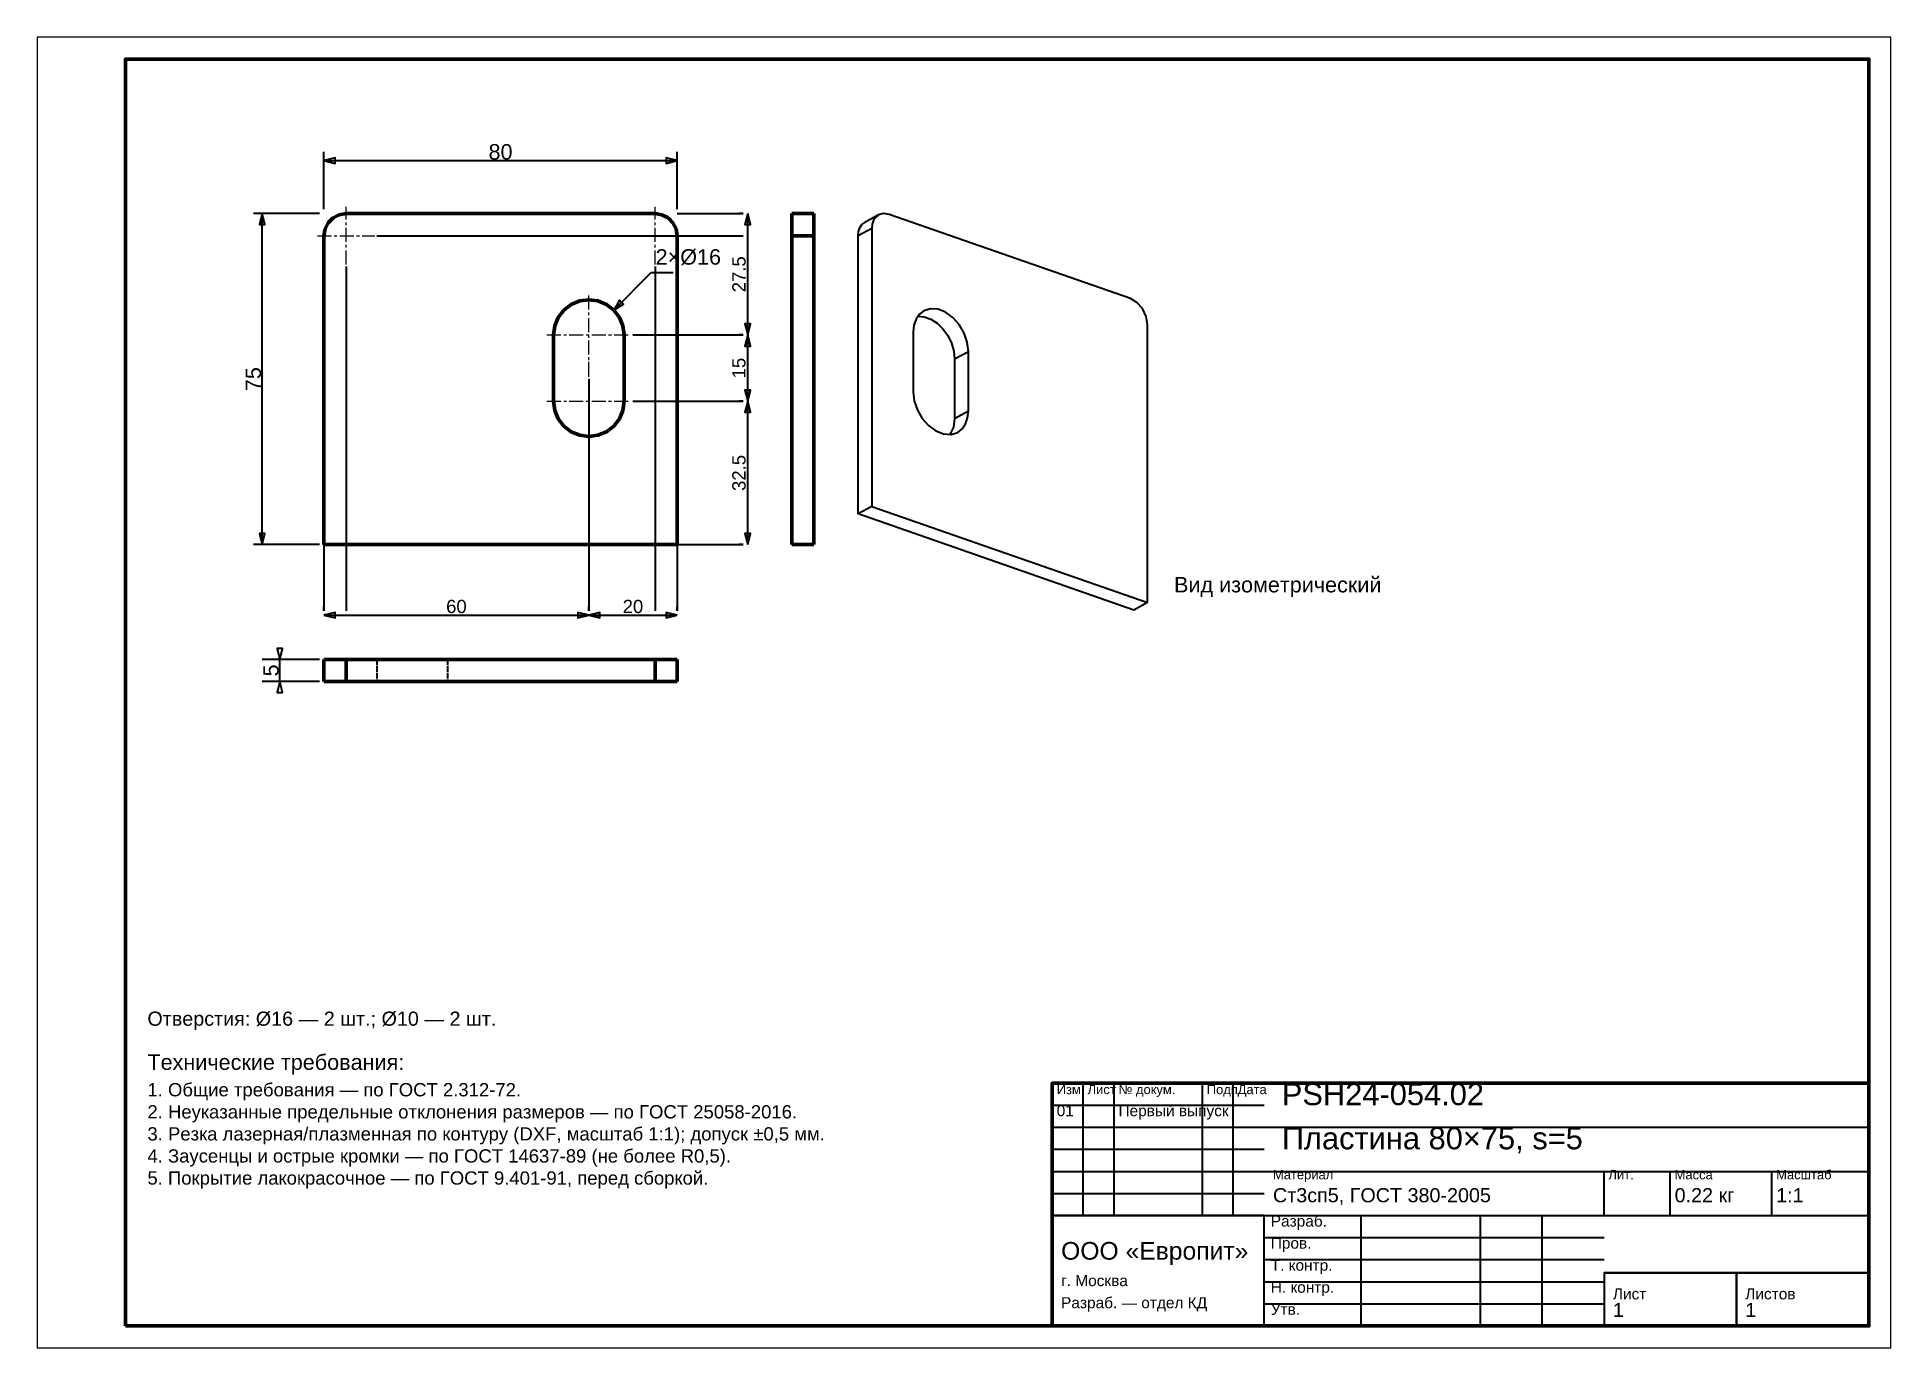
# Model space of a CAD drawing. Header units: millimetres. Extents: x 0 to 420, y 0 to 297.
import ezdxf
from ezdxf.enums import TextEntityAlignment as Align

# ---------------------------------------------------------------- set-up
doc = ezdxf.new("R2010")
doc.units = ezdxf.units.MM
doc.linetypes.add('CENTER', pattern=[5.08, 3.175, -0.635, 0.635, -0.635])
doc.linetypes.add('DASHED', pattern=[1.524, 1.27, -0.254])
doc.styles.add('GOST', font='Arial')

msp = doc.modelspace()

# ---------------------------------------------------------------- linework, layer by layer
at = {"color": 7, "lineweight": 35}
for p, q in [((65, 258), (65, 271)), ((65, 269), (145, 269)), ((145, 258), (145, 271)), ((64, 257), (49, 257)), ((51, 182), (51, 257)), ((145, 257), (160, 257)), ((160, 257), (159, 257)), ((161, 229.5), (161, 257)), ((77, 252), (160, 252)), ((147, 252), (160, 252)), ((70, 245), (70, 167)), ((130.66, 235.16), (139.14, 243.64)), ((139.14, 243.64), (144.14, 243.64)), ((140, 245), (140, 167)), ((135, 229.5), (160, 229.5)), ((160, 229.5), (159, 229.5)), ((160, 229.5), (159, 229.5)), ((161, 214.5), (161, 229.5)), ((125, 219.5), (125, 167)), ((135, 214.5), (160, 214.5)), ((160, 214.5), (159, 214.5)), ((160, 214.5), (159, 214.5)), ((161, 182), (161, 214.5)), ((125, 204.5), (125, 167)), ((64, 182), (49, 182)), ((65, 182), (65, 167)), ((145, 182), (145, 167)), ((145, 182), (160, 182)), ((160, 182), (159, 182)), ((65, 167), (65, 168)), ((125, 167), (125, 168)), ((125, 167), (125, 168)), ((145, 167), (145, 168)), ((65, 166), (125, 166)), ((125, 166), (145, 166)), ((64, 156), (51, 156)), ((55, 151), (55, 156)), ((64, 151), (51, 151)), ((237, 30), (237, 60)), ((244, 30), (244, 60)), ((264, 30), (264, 60)), ((271, 30), (271, 60)), ((230, 55), (278, 55)), ((230, 50), (278, 50)), ((278, 50), (415, 50)), ((230, 45), (278, 45)), ((230, 40), (278, 40)), ((278, 40), (415, 40)), ((355, 30), (355, 40)), ((370, 30), (370, 40)), ((393, 30), (393, 40)), ((230, 35), (278, 35)), ((230, 30), (278, 30)), ((278, 30), (415, 30)), ((300, 5), (300, 30)), ((327, 5), (327, 30)), ((341, 5), (341, 30)), ((278, 25), (355, 25)), ((278, 20), (355, 20)), ((355, 17), (415, 17)), ((278, 15), (355, 15)), ((278, 10), (355, 10))]:
    msp.add_line(p, q, dxfattribs=at)
at = {"color": 1, "lineweight": 70}
for p, q in [((68.45, 256.76), (67.06, 256.05)), ((70, 257), (68.45, 256.76)), ((140, 257), (70, 257)), ((141.55, 256.76), (140, 257)), ((142.94, 256.05), (141.55, 256.76)), ((171, 257), (176, 257)), ((171, 256.97), (171, 257)), ((171, 256.87), (171, 256.97)), ((171, 256.72), (171, 256.87)), ((171, 256.5), (171, 256.72)), ((171, 256.23), (171, 256.5)), ((171, 255.91), (171, 256.23)), ((176, 257), (176, 256.97)), ((176, 256.97), (176, 256.87)), ((176, 256.87), (176, 256.72)), ((176, 256.72), (176, 256.5)), ((176, 256.5), (176, 256.23)), ((176, 256.23), (176, 255.91)), ((65.24, 253.55), (65, 252)), ((65, 252), (65, 182)), ((65.95, 254.94), (65.24, 253.55)), ((67.06, 256.05), (65.95, 254.94)), ((144.05, 254.94), (142.94, 256.05)), ((144.76, 253.55), (144.05, 254.94)), ((145, 252), (144.76, 253.55)), ((145, 182), (145, 252)), ((171, 255.54), (171, 255.91)), ((171, 255.12), (171, 255.54)), ((171, 254.66), (171, 255.12)), ((171, 254.17), (171, 254.66)), ((171, 253.65), (171, 254.17)), ((171, 253.11), (171, 253.65)), ((171, 252.56), (171, 253.11)), ((171, 252), (171, 252.56)), ((171, 182), (171, 252)), ((171, 252), (176, 252)), ((176, 255.91), (176, 255.54)), ((176, 255.54), (176, 255.12)), ((176, 255.12), (176, 254.66)), ((176, 254.66), (176, 254.17)), ((176, 254.17), (176, 253.65)), ((176, 253.65), (176, 253.11)), ((176, 253.11), (176, 252.56)), ((176, 252.56), (176, 252)), ((176, 252), (176, 182)), ((121, 236.43), (119.34, 235.16)), ((122.93, 237.23), (121, 236.43)), ((125, 237.5), (122.93, 237.23)), ((127.07, 237.23), (125, 237.5)), ((129, 236.43), (127.07, 237.23)), ((130.66, 235.16), (129, 236.43)), ((117.27, 231.57), (117, 229.5)), ((118.07, 233.5), (117.27, 231.57)), ((119.34, 235.16), (118.07, 233.5)), ((131.93, 233.5), (130.66, 235.16)), ((132.73, 231.57), (131.93, 233.5)), ((133, 229.5), (132.73, 231.57)), ((117, 229.5), (117, 214.5)), ((133, 214.5), (133, 229.5)), ((117, 214.5), (117.27, 212.43)), ((132.73, 212.43), (133, 214.5)), ((117.27, 212.43), (118.07, 210.5)), ((118.07, 210.5), (119.34, 208.84)), ((130.66, 208.84), (131.93, 210.5)), ((131.93, 210.5), (132.73, 212.43)), ((119.34, 208.84), (121, 207.57)), ((121, 207.57), (122.93, 206.77)), ((122.93, 206.77), (125, 206.5)), ((125, 206.5), (127.07, 206.77)), ((127.07, 206.77), (129, 207.57)), ((129, 207.57), (130.66, 208.84)), ((65, 182), (145, 182)), ((171, 182), (176, 182)), ((65, 151), (65, 156)), ((65, 156), (65.03, 156)), ((65.03, 156), (65.13, 156)), ((65.13, 156), (65.28, 156)), ((65.28, 156), (65.5, 156)), ((65.5, 156), (65.77, 156)), ((65.77, 156), (66.09, 156)), ((66.09, 156), (66.46, 156)), ((66.46, 156), (66.88, 156)), ((66.88, 156), (67.34, 156)), ((67.34, 156), (67.83, 156)), ((67.83, 156), (68.35, 156)), ((68.35, 156), (68.89, 156)), ((68.89, 156), (69.44, 156)), ((69.44, 156), (70, 156)), ((70, 156), (140, 156)), ((70, 151), (70, 156)), ((140, 156), (140.56, 156)), ((140, 151), (140, 156)), ((140.56, 156), (141.11, 156)), ((141.11, 156), (141.65, 156)), ((141.65, 156), (142.17, 156)), ((142.17, 156), (142.66, 156)), ((142.66, 156), (143.12, 156)), ((143.12, 156), (143.54, 156)), ((143.54, 156), (143.91, 156)), ((143.91, 156), (144.23, 156)), ((144.23, 156), (144.5, 156)), ((144.5, 156), (144.72, 156)), ((144.72, 156), (144.87, 156)), ((144.87, 156), (144.97, 156)), ((144.97, 156), (145, 156)), ((145, 151), (145, 156)), ((65.03, 151), (65, 151)), ((65.13, 151), (65.03, 151)), ((65.28, 151), (65.13, 151)), ((65.5, 151), (65.28, 151)), ((65.77, 151), (65.5, 151)), ((66.09, 151), (65.77, 151)), ((66.46, 151), (66.09, 151)), ((66.88, 151), (66.46, 151)), ((67.34, 151), (66.88, 151)), ((67.83, 151), (67.34, 151)), ((68.35, 151), (67.83, 151)), ((68.89, 151), (68.35, 151)), ((69.44, 151), (68.89, 151)), ((70, 151), (69.44, 151)), ((140, 151), (70, 151)), ((140.56, 151), (140, 151)), ((141.11, 151), (140.56, 151)), ((141.65, 151), (141.11, 151)), ((142.17, 151), (141.65, 151)), ((142.66, 151), (142.17, 151)), ((143.12, 151), (142.66, 151)), ((143.54, 151), (143.12, 151)), ((143.91, 151), (143.54, 151)), ((144.23, 151), (143.91, 151)), ((144.5, 151), (144.23, 151)), ((144.72, 151), (144.5, 151)), ((144.87, 151), (144.72, 151)), ((144.97, 151), (144.87, 151)), ((145, 151), (144.97, 151))]:
    msp.add_line(p, q, dxfattribs=at)
at = {"color": 5, "linetype": 'DASHED', "lineweight": 35}
for p, q in [((67.06, 256.05), (68.45, 256.76)), ((68.45, 256.76), (70, 257)), ((70, 257), (140, 257)), ((140, 257), (141.55, 256.76)), ((141.55, 256.76), (142.94, 256.05)), ((171, 257), (176, 257)), ((171, 257), (171, 256.97)), ((171, 256.97), (171, 256.87)), ((171, 256.87), (171, 256.72)), ((171, 256.72), (171, 256.5)), ((171, 256.5), (171, 256.23)), ((171, 256.23), (171, 255.91)), ((176, 256.97), (176, 257)), ((176, 256.87), (176, 256.97)), ((176, 256.72), (176, 256.87)), ((176, 256.5), (176, 256.72)), ((176, 256.23), (176, 256.5)), ((176, 255.91), (176, 256.23)), ((65, 252), (65.24, 253.55)), ((65, 182), (65, 252)), ((65.24, 253.55), (65.95, 254.94)), ((65.95, 254.94), (67.06, 256.05)), ((142.94, 256.05), (144.05, 254.94)), ((144.05, 254.94), (144.76, 253.55)), ((144.76, 253.55), (145, 252)), ((145, 252), (145, 182)), ((171, 255.91), (171, 255.54)), ((171, 255.54), (171, 255.12)), ((171, 255.12), (171, 254.66)), ((171, 254.66), (171, 254.17)), ((171, 254.17), (171, 253.65)), ((171, 253.65), (171, 253.11)), ((171, 253.11), (171, 252.56)), ((171, 252.56), (171, 252)), ((171, 252), (171, 182)), ((176, 255.54), (176, 255.91)), ((176, 255.12), (176, 255.54)), ((176, 254.66), (176, 255.12)), ((176, 254.17), (176, 254.66)), ((176, 253.65), (176, 254.17)), ((176, 253.11), (176, 253.65)), ((176, 252.56), (176, 253.11)), ((176, 252), (176, 252.56)), ((176, 182), (176, 252)), ((119.34, 235.16), (121, 236.43)), ((121, 236.43), (122.93, 237.23)), ((122.93, 237.23), (125, 237.5)), ((125, 237.5), (127.07, 237.23)), ((127.07, 237.23), (129, 236.43)), ((129, 236.43), (130.66, 235.16)), ((171, 237.45), (171, 237.5)), ((171, 237.5), (171, 237.45)), ((171, 237.3), (171, 237.45)), ((171, 237.45), (171, 237.3)), ((171, 237.05), (171, 237.3)), ((171, 237.3), (171, 237.05)), ((171, 236.71), (171, 237.05)), ((171, 237.05), (171, 236.71)), ((171, 236.27), (171, 236.71)), ((171, 236.71), (171, 236.27)), ((171, 235.75), (171, 236.27)), ((171, 236.27), (171, 235.75)), ((171, 235.16), (171, 235.75)), ((171, 235.75), (171, 235.16)), ((176, 237.45), (176, 237.5)), ((176, 237.5), (176, 237.45)), ((176, 237.3), (176, 237.45)), ((176, 237.45), (176, 237.3)), ((176, 237.05), (176, 237.3)), ((176, 237.3), (176, 237.05)), ((176, 236.71), (176, 237.05)), ((176, 237.05), (176, 236.71)), ((176, 236.27), (176, 236.71)), ((176, 236.71), (176, 236.27)), ((176, 235.75), (176, 236.27)), ((176, 236.27), (176, 235.75)), ((176, 235.16), (176, 235.75)), ((176, 235.75), (176, 235.16)), ((117, 229.5), (117.27, 231.57)), ((117.27, 231.57), (118.07, 233.5)), ((118.07, 233.5), (119.34, 235.16)), ((130.66, 235.16), (131.93, 233.5)), ((131.93, 233.5), (132.73, 231.57)), ((132.73, 231.57), (133, 229.5)), ((171, 234.49), (171, 235.16)), ((171, 235.16), (171, 234.49)), ((171, 233.76), (171, 234.49)), ((171, 234.49), (171, 233.76)), ((171, 232.97), (171, 233.76)), ((171, 233.76), (171, 232.97)), ((171, 232.14), (171, 232.97)), ((171, 232.97), (171, 232.14)), ((171, 231.28), (171, 232.14)), ((171, 232.14), (171, 231.28)), ((171, 230.4), (171, 231.28)), ((171, 231.28), (171, 230.4)), ((176, 234.49), (176, 235.16)), ((176, 235.16), (176, 234.49)), ((176, 233.76), (176, 234.49)), ((176, 234.49), (176, 233.76)), ((176, 232.97), (176, 233.76)), ((176, 233.76), (176, 232.97)), ((176, 232.14), (176, 232.97)), ((176, 232.97), (176, 232.14)), ((176, 231.28), (176, 232.14)), ((176, 232.14), (176, 231.28)), ((176, 230.4), (176, 231.28)), ((176, 231.28), (176, 230.4)), ((117, 214.5), (117, 229.5)), ((133, 229.5), (133, 214.5)), ((171, 229.5), (171, 230.4)), ((171, 230.4), (171, 229.5)), ((171, 229.5), (171, 214.5)), ((171, 214.5), (171, 229.5)), ((176, 229.5), (176, 230.4)), ((176, 230.4), (176, 229.5)), ((176, 214.5), (176, 229.5)), ((176, 229.5), (176, 214.5)), ((117.27, 212.43), (117, 214.5)), ((133, 214.5), (132.73, 212.43)), ((171, 214.5), (171, 213.6)), ((171, 213.6), (171, 214.5)), ((176, 214.5), (176, 213.6)), ((176, 213.6), (176, 214.5)), ((118.07, 210.5), (117.27, 212.43)), ((119.34, 208.84), (118.07, 210.5)), ((131.93, 210.5), (130.66, 208.84)), ((132.73, 212.43), (131.93, 210.5)), ((171, 213.6), (171, 212.72)), ((171, 212.72), (171, 213.6)), ((171, 212.72), (171, 211.86)), ((171, 211.86), (171, 212.72)), ((171, 211.86), (171, 211.03)), ((171, 211.03), (171, 211.86)), ((171, 211.03), (171, 210.24)), ((171, 210.24), (171, 211.03)), ((171, 210.24), (171, 209.51)), ((171, 209.51), (171, 210.24)), ((176, 213.6), (176, 212.72)), ((176, 212.72), (176, 213.6)), ((176, 212.72), (176, 211.86)), ((176, 211.86), (176, 212.72)), ((176, 211.86), (176, 211.03)), ((176, 211.03), (176, 211.86)), ((176, 211.03), (176, 210.24)), ((176, 210.24), (176, 211.03)), ((176, 210.24), (176, 209.51)), ((176, 209.51), (176, 210.24)), ((121, 207.57), (119.34, 208.84)), ((122.93, 206.77), (121, 207.57)), ((125, 206.5), (122.93, 206.77)), ((127.07, 206.77), (125, 206.5)), ((129, 207.57), (127.07, 206.77)), ((130.66, 208.84), (129, 207.57)), ((171, 209.51), (171, 208.84)), ((171, 208.84), (171, 209.51)), ((171, 208.84), (171, 208.25)), ((171, 208.25), (171, 208.84)), ((171, 208.25), (171, 207.73)), ((171, 207.73), (171, 208.25)), ((171, 207.73), (171, 207.29)), ((171, 207.29), (171, 207.73)), ((171, 207.29), (171, 206.95)), ((171, 206.95), (171, 207.29)), ((171, 206.95), (171, 206.7)), ((171, 206.7), (171, 206.95)), ((171, 206.7), (171, 206.55)), ((171, 206.55), (171, 206.7)), ((171, 206.55), (171, 206.5)), ((171, 206.5), (171, 206.55)), ((176, 209.51), (176, 208.84)), ((176, 208.84), (176, 209.51)), ((176, 208.84), (176, 208.25)), ((176, 208.25), (176, 208.84)), ((176, 208.25), (176, 207.73)), ((176, 207.73), (176, 208.25)), ((176, 207.73), (176, 207.29)), ((176, 207.29), (176, 207.73)), ((176, 207.29), (176, 206.95)), ((176, 206.95), (176, 207.29)), ((176, 206.95), (176, 206.7)), ((176, 206.7), (176, 206.95)), ((176, 206.7), (176, 206.55)), ((176, 206.55), (176, 206.7)), ((176, 206.55), (176, 206.5)), ((176, 206.5), (176, 206.55)), ((145, 182), (65, 182)), ((171, 182), (176, 182)), ((65, 151), (65, 156)), ((145, 156), (65, 156)), ((77, 156), (77, 151)), ((77, 156), (77.2, 156)), ((77, 156), (77, 151)), ((77.2, 156), (77, 156)), ((77.2, 156), (77.79, 156)), ((77.79, 156), (77.2, 156)), ((77.79, 156), (78.75, 156)), ((78.75, 156), (77.79, 156)), ((78.75, 156), (80.01, 156)), ((80.01, 156), (78.75, 156)), ((80.01, 156), (81.53, 156)), ((81.53, 156), (80.01, 156)), ((81.53, 156), (83.22, 156)), ((83.22, 156), (81.53, 156)), ((83.22, 156), (85, 156)), ((85, 156), (83.22, 156)), ((85, 156), (86.78, 156)), ((86.78, 156), (85, 156)), ((86.78, 156), (88.47, 156)), ((88.47, 156), (86.78, 156)), ((88.47, 156), (89.99, 156)), ((89.99, 156), (88.47, 156)), ((89.99, 156), (91.25, 156)), ((91.25, 156), (89.99, 156)), ((91.25, 156), (92.21, 156)), ((92.21, 156), (91.25, 156)), ((92.21, 156), (92.8, 156)), ((92.8, 156), (92.21, 156)), ((92.8, 156), (93, 156)), ((93, 156), (92.8, 156)), ((93, 156), (93, 151)), ((93, 156), (93, 151)), ((145, 151), (145, 156)), ((65, 151), (145, 151)), ((77.2, 151), (77, 151)), ((77, 151), (77.2, 151)), ((77.79, 151), (77.2, 151)), ((77.2, 151), (77.79, 151)), ((78.75, 151), (77.79, 151)), ((77.79, 151), (78.75, 151)), ((80.01, 151), (78.75, 151)), ((78.75, 151), (80.01, 151)), ((81.53, 151), (80.01, 151)), ((80.01, 151), (81.53, 151)), ((83.22, 151), (81.53, 151)), ((81.53, 151), (83.22, 151)), ((85, 151), (83.22, 151)), ((83.22, 151), (85, 151)), ((86.78, 151), (85, 151)), ((85, 151), (86.78, 151)), ((88.47, 151), (86.78, 151)), ((86.78, 151), (88.47, 151)), ((89.99, 151), (88.47, 151)), ((88.47, 151), (89.99, 151)), ((91.25, 151), (89.99, 151)), ((89.99, 151), (91.25, 151)), ((92.21, 151), (91.25, 151)), ((91.25, 151), (92.21, 151)), ((92.8, 151), (92.21, 151)), ((92.21, 151), (92.8, 151)), ((93, 151), (92.8, 151)), ((92.8, 151), (93, 151))]:
    msp.add_line(p, q, dxfattribs=at)
at = {"color": 4, "linetype": 'CENTER', "lineweight": 25}
for p, q in [((70, 245.5), (70, 258.5)), ((140, 245.5), (140, 258.5)), ((63.5, 252), (76.5, 252)), ((133.5, 252), (146.5, 252)), ((125, 220), (125, 239)), ((115.5, 229.5), (134.5, 229.5)), ((125, 205), (125, 224)), ((115.5, 214.5), (134.5, 214.5))]:
    msp.add_line(p, q, dxfattribs=at)
at = {"color": 1, "lineweight": 35}
for p, q in [((190.64, 256.69), (187.51, 254.99)), ((190.64, 256.69), (190, 256.2)), ((191.76, 257), (190.64, 256.69)), ((193.03, 256.8), (191.76, 257)), ((247.69, 237.75), (193.03, 256.8)), ((189.12, 253.66), (186, 251.96)), ((186, 251.96), (186.1, 252.94)), ((186.1, 252.94), (186.4, 253.8)), ((186.4, 253.8), (186.88, 254.5)), ((186.88, 254.5), (187.51, 254.99)), ((189.22, 254.64), (189.12, 253.66)), ((189.12, 253.66), (189.12, 190.66)), ((189.52, 255.5), (189.22, 254.64)), ((190, 256.2), (189.52, 255.5)), ((186, 188.96), (186, 251.96)), ((202.42, 235.46), (200.91, 234.99)), ((204.11, 235.35), (202.42, 235.46)), ((205.84, 234.67), (204.11, 235.35)), ((249.18, 236.88), (247.69, 237.75)), ((250.45, 235.47), (249.18, 236.88)), ((251.3, 233.71), (250.45, 235.47)), ((198.66, 231.71), (198.49, 230.14)), ((199.13, 233.09), (198.66, 231.71)), ((199.9, 234.2), (199.13, 233.09)), ((199.55, 233.78), (201, 233.65)), ((200.91, 234.99), (199.9, 234.2)), ((201, 233.65), (202.49, 233.09)), ((202.49, 233.09), (203.92, 232.15)), ((203.92, 232.15), (205.23, 230.88)), ((207.49, 233.47), (205.84, 234.67)), ((208.93, 231.85), (207.49, 233.47)), ((210.04, 229.93), (208.93, 231.85)), ((251.59, 231.89), (251.3, 233.71)), ((251.59, 168.88), (251.59, 231.89)), ((198.49, 230.14), (198.49, 216.64)), ((205.23, 230.88), (206.33, 229.35)), ((206.33, 229.35), (207.17, 227.64)), ((207.17, 227.64), (207.69, 225.85)), ((210.75, 227.85), (210.04, 229.93)), ((210.99, 225.79), (210.75, 227.85)), ((207.69, 225.85), (207.86, 224.09)), ((207.86, 224.09), (210.99, 225.79)), ((207.86, 224.09), (207.86, 210.59)), ((210.99, 212.29), (210.99, 225.79)), ((198.49, 216.64), (198.74, 214.58)), ((198.74, 214.58), (199.44, 212.5)), ((199.44, 212.5), (200.55, 210.58)), ((200.55, 210.58), (201.99, 208.96)), ((207.86, 210.59), (207.59, 208.59)), ((207.86, 210.59), (210.99, 212.29)), ((210.35, 209.34), (210.83, 210.72)), ((210.83, 210.72), (210.99, 212.29)), ((201.99, 208.96), (203.64, 207.76)), ((203.64, 207.76), (205.38, 207.08)), ((205.38, 207.08), (207.06, 206.97)), ((207.59, 208.59), (206.81, 206.95)), ((207.06, 206.97), (208.57, 207.44)), ((208.57, 207.44), (209.58, 208.23)), ((209.58, 208.23), (210.35, 209.34)), ((189.12, 190.66), (186, 188.96)), ((189.12, 190.66), (251.59, 168.88)), ((248.47, 167.18), (186, 188.96)), ((251.59, 168.88), (248.47, 167.18))]:
    msp.add_line(p, q, dxfattribs=at)
at = {"color": 7, "lineweight": 25}
msp.add_lwpolyline([(0, 0), (420, 0), (420, 297), (0, 297)], close=True, dxfattribs=at)
at = {"color": 7, "lineweight": 70}
for points in [[(20, 5), (415, 5), (415, 292), (20, 292)], [(230, 5), (415, 5), (415, 60), (230, 60)]]:
    msp.add_lwpolyline(points, close=True, dxfattribs=at)
at = {"color": 7, "lineweight": 35}
for points in [[(65, 269), (67.5, 268.38), (67.5, 269.62)], [(145, 269), (142.5, 269.62), (142.5, 268.38)], [(51, 257), (50.38, 254.5), (51.62, 254.5)], [(161, 257), (160.38, 254.5), (161.62, 254.5)], [(130.66, 235.16), (132.87, 236.48), (131.98, 237.37)], [(161, 229.5), (161.62, 232), (160.38, 232)], [(161, 229.5), (160.38, 227), (161.62, 227)], [(161, 214.5), (161.62, 217), (160.38, 217)], [(161, 214.5), (160.38, 212), (161.62, 212)], [(51, 182), (51.62, 184.5), (50.38, 184.5)], [(161, 182), (161.62, 184.5), (160.38, 184.5)], [(65, 166), (67.5, 165.38), (67.5, 166.62)], [(125, 166), (122.5, 166.62), (122.5, 165.38)], [(125, 166), (127.5, 165.38), (127.5, 166.62)], [(145, 166), (142.5, 166.62), (142.5, 165.38)], [(55, 156), (55.62, 158.5), (54.38, 158.5)], [(55, 151), (54.38, 148.5), (55.62, 148.5)], [(230, 5), (278, 5), (278, 30), (230, 30)], [(355, 5), (385, 5), (385, 17), (355, 17)], [(385, 5), (415, 5), (415, 17), (385, 17)]]:
    msp.add_lwpolyline(points, close=True, dxfattribs=at)

# ---------------------------------------------------------------- texts
at = {"color": 7, "style": 'GOST'}
for s, height, p in [('80', 3.5, (105, 271)), ('60', 3, (95, 168)), ('20', 3, (135, 168))]:
    msp.add_text(s, height=height, dxfattribs=at).set_placement(p, align=Align.MIDDLE)
msp.add_text('2×Ø16', height=3.5, dxfattribs=at).set_placement((140.14, 245.44))
for s, height, p in [('27.5', 3, (159, 243.25)), ('15', 3, (159, 222)), ('75', 3.5, (49, 219.5)), ('32.5', 3, (159, 198.25)), ('5', 3.5, (53, 153.5))]:
    msp.add_text(s, height=height, rotation=90, dxfattribs=at).set_placement(p, align=Align.MIDDLE)
at = {"color": 3, "style": 'GOST'}
for s, height, p in [('Вид изометрический', 3.5, (257.59, 171.18)), ('Технические требования:', 3.5, (25, 63)), ('1. Общие требования — по ГОСТ 2.312-72.', 3, (25, 57)), ('Изм.', 2.1, (231, 57.5)), ('Лист', 2.1, (238, 57.5)), ('№ докум.', 2.1, (245, 57.5)), ('Подп.', 2.1, (265, 57.5)), ('Дата', 2.1, (272, 57.5)), ('PSH24-054.02', 5, (282, 55)), ('2. Неуказанные предельные отклонения размеров — по ГОСТ 25058-2016.', 3, (25, 52)), ('01', 2.5, (231, 52.5)), ('Первый выпуск', 2.5, (245, 52.5)), ('3. Резка лазерная/плазменная по контуру (DXF, масштаб 1:1); допуск ±0,5 мм.', 3, (25, 47)), ('Пластина 80×75, s=5', 5, (282, 45)), ('4. Заусенцы и острые кромки — по ГОСТ 14637-89 (не более R0,5).', 3, (25, 42)), ('5. Покрытие лакокрасочное — по ГОСТ 9.401-91, перед сборкой.', 3, (25, 37)), ('Материал', 2.1, (280, 38.2)), ('Лит.', 2.1, (356, 38.2)), ('Масса', 2.1, (371, 38.2)), ('Масштаб', 2.1, (394, 38.2)), ('Ст3сп5, ГОСТ 380-2005', 3.2, (280, 33)), ('0.22 кг', 3.2, (371, 33)), ('1:1', 3.2, (394, 33)), ('Разраб.', 2.5, (279.5, 27.5)), ('ООО «Европит»', 4, (232, 20)), ('Пров.', 2.5, (279.5, 22.5)), ('Т. контр.', 2.5, (279.5, 17.5)), ('г. Москва', 2.5, (232, 14)), ('Н. контр.', 2.5, (279.5, 12.5)), ('Лист', 2.5, (357, 11)), ('Листов', 2.5, (387, 11)), ('Разраб. — отдел КД', 2.5, (232, 9)), ('Утв.', 2.5, (279.5, 7.5)), ('1', 3.2, (357, 7)), ('1', 3.2, (387, 7))]:
    msp.add_text(s, height=height, dxfattribs=at).set_placement(p)
at = {"color": 6, "style": 'GOST'}
msp.add_text('Отверстия: Ø16 — 2 шт.; Ø10 — 2 шт.', height=3.2, dxfattribs=at).set_placement((25, 73))

doc.saveas('drawing.dxf')
